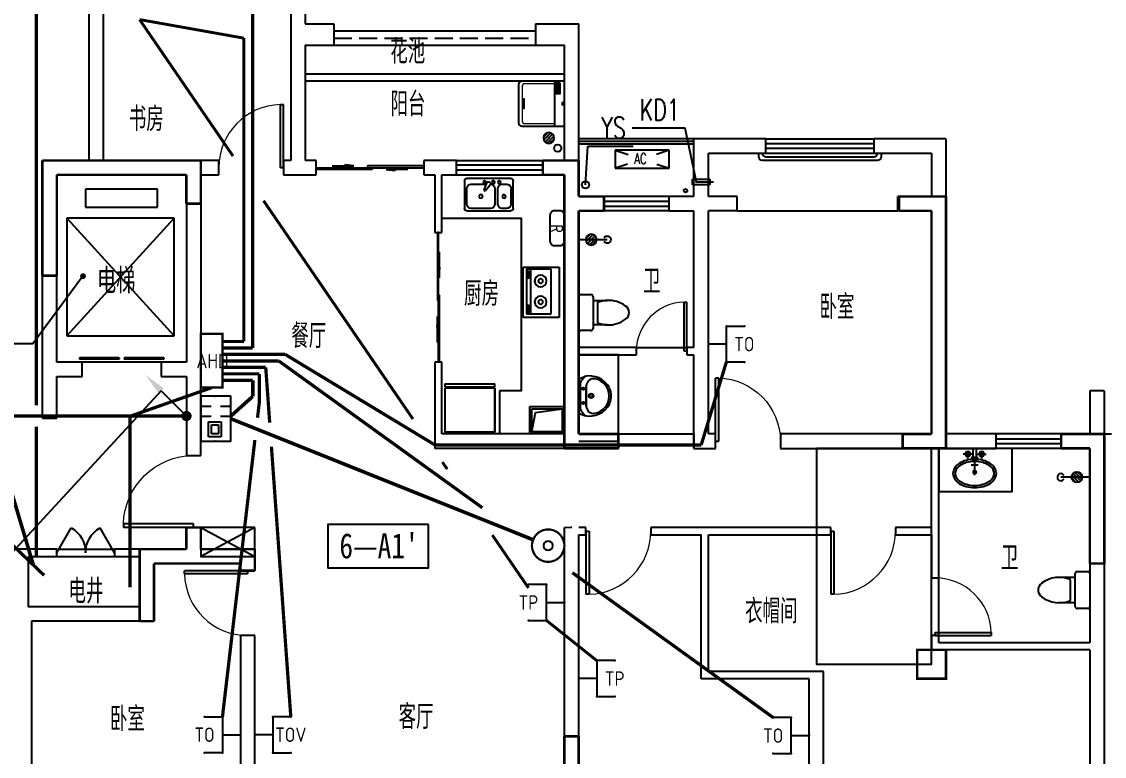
# Model space of a CAD drawing. Extents: x -993182 to -819982, y 169304 to 600104.
# Drawn here: x -880287 to -865248, y 401625 to 411832 of the extents above; entities that cross this region are included whole.
import ezdxf
from ezdxf.enums import TextEntityAlignment as Align

# ---------------------------------------------------------------- set-up
doc = ezdxf.new("R2010")
doc.units = 0
doc.header["$LTSCALE"] = 1000
doc.header["$MEASUREMENT"] = 0
doc.linetypes.add('DASH', pattern=[0.35, 0.25, -0.1])
for name, color, linetype in [('DIM_LEAD', 3, 'Continuous'), ('EQUIP-安防', 3, 'Continuous'), ('EQUIP-通讯', 3, 'Continuous'), ('kan', 146, 'Continuous'), ('KTIAO', 124, 'Continuous'), ('LWIRE', 4, 'Continuous'), ('PUB_TEXT', 7, 'Continuous'), ('STAIR', 2, 'Continuous'), ('TEL_LEAD', 3, 'Continuous'), ('VPIPE-污水', 2, 'Continuous'), ('WALL', 4, 'Continuous'), ('WINDOW', 2, 'Continuous'), ('WIRE-信号', 4, 'TG_S'), ('WIRE-安防', 4, 'Continuous'), ('WIRE-照明', 1, 'Continuous'), ('WIRE-综合布线', 5, 'TG_GCS'), ('WIRE-网络', 6, 'TG_TD'), ('WIRE-通讯', 4, 'TG_TP'), ('冷凝水管', 6, 'Continuous'), ('家具', 187, 'Continuous'), ('文字2', 7, 'Continuous'), ('栏杆', 169, 'Continuous'), ('空调、空调洞', 66, 'Continuous'), ('面层', 215, 'Continuous')]:
    doc.layers.add(name, color=color, linetype=linetype)
doc.layers.add('RENDERING', color=125, linetype='Continuous', lineweight=13)
doc.layers.add('洁、厨具', color=8, linetype='Continuous', lineweight=9)
doc.styles.add('-宋体', font='', dxfattribs={"width": 0.8})
doc.styles.add('_ROMANC', font='romanc__.ttf', dxfattribs={"width": 0.700005})
doc.styles.add('_SIMPLEX', font='SIMPLEX.shx', dxfattribs={"width": 0.75})
doc.styles.add('_TCH_DIM', font='SIMPLEX', dxfattribs={"bigfont": 'GBCBIG'})
doc.styles.add('_TEL_ATTDEF', font='GBENOR', dxfattribs={"width": 0.8, "height": 3, "bigfont": 'GBCBIG'})
doc.styles.add('_TEL_DIM', font='ICED', dxfattribs={"width": 0.8, "height": 3.5, "bigfont": 'BZHZ'})
doc.styles.add('DIM_FONT', font='simplex_.ttf', dxfattribs={"width": 0.7, "bigfont": 'GBCBIG'})
doc.styles.add('hnurban', font='tssdeng.shx', dxfattribs={"width": 0.8, "bigfont": 'tssdchn.shx'})
doc.styles.get("Standard").update_dxf_attribs({"font": 'gbenor.shx', "bigfont": 'gbcbig.shx'})
doc.styles.add('TG_LINETYPE', font='ICED', dxfattribs={"width": 0.8, "height": 2, "bigfont": 'BZHZ'})
doc.styles.get('-宋体').set_extended_font_data('SimSun')
doc.linetypes.add('TG_GCS', pattern='A,1,-0.6,["GCS",TG_LINETYPE,S=0.1,R=0,X=-0.52,Y=-0.1],0', length=1.6)
doc.linetypes.add('TG_S', pattern='A,1,-0.3,["S",TG_LINETYPE,S=0.1,R=0,X=-0.23,Y=-0.1],0', length=1.3)
doc.linetypes.add('TG_TD', pattern='A,1,-0.45,["TD",TG_LINETYPE,S=0.1,R=0,X=-0.38,Y=-0.1],0', length=1.45)
doc.linetypes.add('TG_TD+TV', pattern='A,1,-0.9,["TD+TV",TG_LINETYPE,S=0.1,R=0,X=-0.82,Y=-0.1],0', length=1.9)
doc.linetypes.add('TG_TP', pattern='A,1,-0.45,["TP",TG_LINETYPE,S=0.1,R=0,X=-0.38,Y=-0.1],0', length=1.45)
doc.linetypes.add('TG_WS', pattern='A,1,-0.45,["WS",TG_LINETYPE,S=0.1,R=0,X=-0.38,Y=-0.1],0', length=1.45)

# ---------------------------------------------------------------- blocks, each defined once
blk = doc.blocks.new('ASDGFSDFGGDF')
at = {"layer": '家具'}
for p, q in [((695, -609), (695, 0)), ((695, -609), (695, 0)), ((0, -670), (0, -629)), ((0, -629), (28, -629)), ((0, -670), (695, -670)), ((28, -629), (28, -609)), ((695, -609), (666, -609)), ((666, -609), (666, -629)), ((666, -629), (695, -629)), ((695, -629), (695, -670))]:
    blk.add_line(p, q, dxfattribs=at)
for points in [[(0, -609), (0, 0), (695, 0), (695, -609)], [(666, -609), (28, -609), (28, -629), (666, -629)]]:
    blk.add_lwpolyline(points, close=True, dxfattribs=at)
blk = doc.blocks.new('sdfdsfgf')
at = {"layer": '家具'}
for points in [[(1414289, 21341), (1413809, 21341), (1413809, 20961), (1414289, 20961), (1414289, 21341)], [(1414259, 20991), (1414211, 21259), (1413839, 21311)]]:
    blk.add_lwpolyline(points, dxfattribs=at)
blk.add_lwpolyline([(1414259, 21311), (1413839, 21311), (1413839, 20991), (1414259, 20991)], close=True, dxfattribs=at)
blk = doc.blocks.new('A$C685A49D5')
at = {"layer": '家具'}
for p, q in [((0, 31), (0, 419)), ((31, 450), (644, 450)), ((31, 307), (31, 92)), ((153, 368), (92, 368)), ((215, 92), (215, 307)), ((256, 307), (256, 92)), ((390, 277), (320, 363)), ((340, 402), (325, 393)), ((369, 391), (408, 287)), ((583, 368), (377, 368)), ((644, 92), (644, 307)), ((675, 419), (675, 31)), ((408, 287), (390, 277)), ((644, 0), (31, 0)), ((92, 31), (153, 31)), ((317, 31), (583, 31))]:
    blk.add_line(p, q, dxfattribs=at)
for centre, radius in [((194, 399), 20.5), ((276, 399), 20.5), ((399, 399), 20.5), ((128, 199), 25.6), ((450, 199), 25.6)]:
    blk.add_circle(centre, radius, dxfattribs=at)
for centre, radius, start, end in [((31, 419), 30.7, 90, 180), ((92, 307), 61.4, 90, 180), ((153, 307), 61.4, 0, 90), ((317, 307), 61.4, 90, 180), ((335, 376), 20.5, 120, 219.4623), ((350, 384), 20.5, 20.5377, 120), ((583, 307), 61.4, 0, 90), ((644, 419), 30.7, 0, 90), ((31, 31), 30.7, 180, 270), ((92, 92), 61.4, 180, 270), ((153, 92), 61.4, 270, 0), ((317, 92), 61.4, 180, 270), ((583, 92), 61.4, 270, 0), ((644, 31), 30.7, 270, 0)]:
    blk.add_arc(centre, radius, start, end, dxfattribs=at)
at = {"layer": '家具', "style": 'DIM_FONT', "width": 0.8, "flags": 9}
for tag in ['YSIZE', 'XSIZE']:
    blk.add_attdef(tag, (338, 450), '', height=0.5, rotation=270, dxfattribs=at)
blk = doc.blocks.new('$plan$00001601')
at = {"layer": '家具'}
for p, q in [((-350, 16), (350, 16)), ((-350, -484), (-350, 16)), ((350, 16), (350, -484)), ((-323, -98), (-323, -440)), ((299, -98), (-323, -98)), ((299, -440), (299, -98)), ((-323, -384), (299, -384)), ((-323, -440), (299, -440)), ((-291, -407), (-291, -418)), ((-216, -416), (-280, -416)), ((-280, -416), (-280, -433)), ((-280, -433), (-216, -433)), ((-216, -433), (-216, -416)), ((-199, -408), (-199, -418)), ((182, -407), (182, -418)), ((193, -416), (193, -433)), ((257, -416), (193, -416)), ((193, -433), (257, -433)), ((257, -433), (257, -416)), ((274, -408), (274, -418)), ((350, -484), (-350, -484))]:
    blk.add_line(p, q, dxfattribs=at)
for points in [[(-199, -408, 0.259034), (-201, -404, 0.076276), (-213, -399, 0.036515), (-226, -397, 0.026615), (-245, -396, 0.026615), (-264, -397, 0.036515), (-277, -399, 0.076276), (-289, -404, 0.259034), (-291, -408, 0.078462), (-291, -409, 0.056762)], [(-199, -418, 0.259034), (-201, -415, 0.076276), (-213, -410, 0.036515), (-226, -407, 0.026615), (-245, -406, 0.026615), (-264, -407, 0.036515), (-277, -410, 0.076276), (-289, -415, 0.259034), (-291, -418, 0.259034), (-289, -422, 0.056762), (-280, -426, 0.036515)], [(-216, -427, 0.008736), (-213, -427, 0.076276), (-201, -422, 0.259034), (-199, -418, 0.259034)], [(274, -408, 0.259034), (272, -404, 0.076276), (260, -399, 0.036515), (247, -397, 0.026615), (228, -396, 0.026615), (209, -397, 0.036515), (196, -399, 0.076276), (184, -404, 0.259034), (182, -408, 0.078462), (182, -409, 0.056762)], [(274, -418, 0.259034), (272, -415, 0.076276), (260, -410, 0.036515), (247, -407, 0.026615), (228, -406, 0.026615), (209, -407, 0.036515), (196, -410, 0.076276), (184, -415, 0.259034), (182, -418, 0.259034), (184, -422, 0.056762), (193, -426, 0.036515)], [(257, -427, 0.008736), (260, -427, 0.076276), (272, -422, 0.259034), (274, -418, 0.259034)]]:
    blk.add_lwpolyline(points, format="xyb", dxfattribs=at)
for centre, radius, start, end in [((-158, -243), 82.5, 0.964, 0), ((-158, -243), 31.6, 0.6532, 0), ((134, -243), 82.5, 180, 179.036), ((134, -243), 31.6, 180, 179.3468)]:
    blk.add_arc(centre, radius, start, end, dxfattribs=at)
blk = doc.blocks.new('A$C3451006C')
blk.add_lwpolyline([(-50, 330), (-50, -30, 0.414214), (10, -90), (90, -90, 0.414214), (150, -30), (150, 330, 0.414214), (90, 390), (10, 390, 0.414214)], format="xyb", close=True)
at = {"style": '_SIMPLEX', "width": 0.8}
blk.add_text('R', height=150, rotation=270, dxfattribs=at).set_placement((-32, 144), align=Align.CENTER)
blk = doc.blocks.new('$plan$00001623')
at = {"layer": '家具', "linetype": 'Continuous'}
blk.add_line((-341, -145), (342, -145), dxfattribs=at)
at = {"layer": '家具'}
blk.add_lwpolyline([(295, -706), (-295, -706, -0.414214), (-345, -656), (-345, 0), (345, 0), (345, -656, -0.414214)], format="xyb", close=True, dxfattribs=at)
at = {"layer": '家具', "lineweight": 13}
blk.add_lwpolyline([(307, -145), (307, -611, -0.414214), (267, -651), (-267, -651, -0.414214), (-307, -611), (-307, -145)], format="xyb", dxfattribs=at)
at = {"layer": '家具'}
for points in [[(323, -72), (152, -72), (152, -120), (323, -120)], [(163, -86), (177, -86), (177, -99), (163, -99)], [(189, -86), (202, -86), (202, -99), (189, -99)], [(213, -86), (227, -86), (227, -99), (213, -99)], [(239, -86), (253, -86), (253, -99), (239, -99)], [(281, -110), (309, -110), (309, -80), (281, -80)]]:
    blk.add_lwpolyline(points, close=True, dxfattribs=at)
blk.add_lwpolyline([(-71, -651), (-71, -623), (0, -623), (71, -623), (71, -651)], dxfattribs=at)
blk.add_circle((0, -25), 16, dxfattribs=at)
blk = doc.blocks.new('90304092557924')
at = {"layer": 'KTIAO'}
for p, q in [((-375, 125), (-198, 66)), ((-375, 125), (-375, -125)), ((375, 125), (-375, 125)), ((375, 125), (198, 66)), ((375, -125), (375, 125)), ((-203, -68), (-375, -125)), ((-375, -125), (375, -125)), ((200, -67), (375, -125))]:
    blk.add_line(p, q, dxfattribs=at)
at = {"layer": 'KTIAO', "style": '_ROMANC', "width": 0.7}
blk.add_text('AC', height=148.6, dxfattribs=at).set_placement((-113, -66))
at = {"layer": 'KTIAO', "style": 'DIM_FONT', "oblique": 0, "width": 0.6, "flags": 9}
for tag in ['XSIZE', 'YSIZE']:
    blk.add_attdef(tag, (-375, -125), '', height=0.5, dxfattribs=at)
blk = doc.blocks.new('M_E6')
for p, q in [((-240, 0), (-270, -79)), ((240, 0), (-240, 0)), ((-237, 0), (239, 0)), ((240, 0), (270, -79)), ((-213, -36), (-271, -91)), ((-179, -23), (181, -23)), ((141, -105), (-141, -105)), ((-141, -105), (141, -105)), ((217, -37), (274, -95))]:
    blk.add_line(p, q)
for centre, radius in [((-99, -65), 16.3), ((2, -172), 31.6), ((2, -172), 23), ((101, -65), 16.3)]:
    blk.add_circle(centre, radius)
for centre, radius, start, end in [((28, -152), 307, 166.1751, 244.7296), ((-141, -205), 100, 90, 190.5602), ((-179, -73), 50, 90, 133.181), ((-28, -152), 307, 297.0639, 13.8249), ((141, -205), 100, 349.4398, 90), ((181, -73), 50, 44.5607, 90), ((0, -179), 243, 190.5602, 349.4398), ((0, -201), 250, 245.8071, 296.4628), ((28, -152), 307, 266.589, 266.5936)]:
    blk.add_arc(centre, radius, start, end)
at = {"width": 0.8, "flags": 9}
for tag in ['XSIZE', 'YSIZE']:
    blk.add_attdef(tag, (0, 0), '', height=0.5, dxfattribs=at)
blk = doc.blocks.new('1')
for p, q in [((-550, -239), (-550, 201)), ((-520, 231), (-380, 231)), ((-350, 201), (-350, 151)), ((-350, 151), (-350, -189)), ((-350, 151), (-154, 151)), ((-289, 121), (-289, -159)), ((-380, -269), (-520, -269)), ((-154, -189), (-350, -189)), ((-350, -189), (-350, -239))]:
    blk.add_line(p, q)
for centre, radius, start, end in [((-520, 201), 30, 90, 180), ((-380, 201), 30, 360, 90), ((-137, -247), 398, 92.544, 112.5495), ((-137, -247), 398, 53.3619, 92.544), ((40, -19), 110, 303.4509, 56.5491), ((-137, 208), 398, 267.456, 306.6381), ((-520, -239), 30, 180, 270), ((-380, -239), 30, 270, 360), ((-137, 208), 398, 247.4505, 267.456)]:
    blk.add_arc(centre, radius, start, end)
blk = doc.blocks.new('A$C6A1B0631')
at = {"layer": '家具'}
for p, q in [((0, 527), (0, 667)), ((30, 697), (470, 697)), ((500, 667), (500, 527)), ((470, 497), (30, 497)), ((80, 497), (80, 267)), ((420, 497), (420, 267)), ((390, 437), (110, 437))]:
    blk.add_line(p, q, dxfattribs=at)
for centre, radius, start, end in [((30, 667), 30, 90, 180), ((470, 667), 30, 0, 90), ((30, 527), 30, 180, 270), ((470, 527), 30, 270, 0), ((477, 284), 398, 157.4505, 216.6381), ((23, 284), 398, 323.3619, 22.5495), ((250, 108), 110, 213.4509, 326.5491)]:
    blk.add_arc(centre, radius, start, end, dxfattribs=at)
blk = doc.blocks.new('4')
at = {"layer": '家具'}
for p, q in [((2941864, -560013), (2941757, -560013)), ((2941801, -560087), (2941801, -559951)), ((2941897, -560087), (2941723, -560087)), ((2941897, -560136), (2941723, -560136)), ((2941801, -560136), (2941801, -560272)), ((2942094, -560111), (2941837, -560111)), ((2941851, -560063), (2941851, -560160)), ((2941851, -560087), (2941851, -560136)), ((2941897, -560087), (2941897, -560136)), ((2941951, -560063), (2941951, -560160)), ((2941864, -560210), (2941757, -560210))]:
    blk.add_line(p, q, dxfattribs=at)
for points in [[(2941874, -560110, -0.066088), (2941890, -559990, -0.078703), (2941932, -559897, -0.107168), (2942000, -559829, -0.142355), (2942071, -559809, -0.142355), (2942141, -559829, -0.107168), (2942209, -559897, -0.078703), (2942251, -559990, -0.066088), (2942267, -560110, -0.066088), (2942251, -560230, -0.078703), (2942209, -560323, -0.107168), (2942141, -560390, -0.142355), (2942071, -560411, -0.142355), (2942000, -560390, -0.107168), (2941932, -560323, -0.078703), (2941890, -560230, -0.066088)], [(2941904, -560110, -0.066088), (2941919, -559997, -0.078703), (2941957, -559913, -0.107168), (2942016, -559854, -0.142355), (2942071, -559839, -0.142355), (2942125, -559854, -0.107168), (2942184, -559913, -0.078703), (2942222, -559997, -0.066088), (2942237, -560110, -0.066088), (2942222, -560222, -0.078703), (2942184, -560306, -0.107168), (2942125, -560365, -0.142355), (2942071, -560381, -0.142355), (2942016, -560365, -0.107168), (2941957, -560306, -0.078703), (2941919, -560222, -0.066088)]]:
    blk.add_lwpolyline(points, format="xyb", close=True, dxfattribs=at)
for centre, radius in [((2941801, -560014), 34.1), ((2941801, -560014), 24.4), ((2941801, -560208), 34.1), ((2941801, -560208), 24.4), ((2942051, -560111), 24.4)]:
    blk.add_circle(centre, radius, dxfattribs=at)
blk = doc.blocks.new('$lvtry$00000168')
at = {"color": 0}
blk.add_line((0, 0), (0, -395), dxfattribs=at)
blk.add_arc((0, -395), 50, 121.0332, 58.9668, dxfattribs=at)
for p in [(0, 0), (0, -223)]:
    blk.add_point(p, dxfattribs=at)
blk = doc.blocks.new('$lvtry$00000171')
for p, q in [((-74, 11), (-11, 74)), ((-70, -27), (27, 70)), ((-53, -53), (53, 53)), ((-27, -70), (70, 27)), ((11, -74), (74, -11))]:
    blk.add_line(p, q)
blk.add_circle((0, 0), 75)
blk.add_point((0, 0))
blk = doc.blocks.new('A$C6BE329BC')
at = {"layer": '家具', "rotation": 180}
blk.add_blockref('$lvtry$00000171', (75, 271), dxfattribs=at)
at = {"layer": '家具'}
blk.add_blockref('$lvtry$00000168', (75, 445), dxfattribs=at)
blk = doc.blocks.new('q1')
at = {"color": 3, "const_width": 35}
for points in [[(-507643, -324018), (-505443, -324018)], [(-507643, -325618), (-507643, -324018)], [(-505443, -324618), (-505443, -324018)], [(-500693, -324018), (-500193, -324018)], [(-500693, -324218), (-500693, -324018)], [(-500193, -324518), (-500193, -324018)], [(-507443, -324218), (-505643, -324218)], [(-507443, -325618), (-507443, -324218)], [(-505643, -324618), (-505643, -324218)], [(-500693, -324218), (-500393, -324218)], [(-500393, -324718), (-500393, -324218)], [(-500193, -324518), (-499843, -324518)], [(-499843, -324518), (-499843, -324718)], [(-495743, -324518), (-495093, -324518)], [(-495743, -324718), (-495743, -324518)], [(-495093, -328018), (-495093, -324518)], [(-505443, -324618), (-505643, -324618)], [(-500393, -328018), (-500393, -324718)], [(-500193, -327818), (-500193, -324718)], [(-500193, -324718), (-499843, -324718)], [(-495743, -324718), (-495293, -324718)], [(-495293, -327818), (-495293, -324718)], [(-507443, -325618), (-507643, -325618)], [(-500193, -327818), (-499643, -327818)], [(-499643, -327818), (-499643, -328018)], [(-495693, -327818), (-495293, -327818)], [(-495693, -328018), (-495693, -327818)], [(-493493, -327818), (-492893, -327818)], [(-493493, -328018), (-493493, -327818)], [(-492893, -329618), (-492893, -327818)], [(-500393, -328018), (-499643, -328018)], [(-495693, -328018), (-495093, -328018)], [(-493493, -328018), (-493093, -328018)], [(-493093, -329618), (-493093, -328018)], [(-505643, -329418), (-505643, -329118)], [(-505643, -329118), (-505443, -329118)], [(-505443, -329418), (-505443, -329118)], [(-506293, -329418), (-505643, -329418)], [(-506293, -330418), (-506293, -329418)], [(-505443, -329418), (-504693, -329418)], [(-504693, -329718), (-504693, -329418)], [(-506093, -329618), (-505443, -329618)], [(-506093, -330418), (-506093, -329618)], [(-505443, -329618), (-504893, -329618)], [(-504893, -329718), (-504893, -329618)], [(-492893, -329618), (-493093, -329618)], [(-504693, -329718), (-504893, -329718)], [(-506093, -330418), (-506293, -330418)], [(-500393, -334318), (-500393, -332018)], [(-500393, -332018), (-500193, -332018)], [(-500193, -334518), (-500193, -332018)]]:
    blk.add_lwpolyline(points, dxfattribs=at)
blk.add_lwpolyline([(-495093, -331218), (-495093, -330818), (-495493, -330818), (-495493, -331218)], close=True, dxfattribs=at)
blk = doc.blocks.new('A$C06D6341B')
at = {"layer": '空调、空调洞', "linetype": 'DASH'}
for p, q in [((40, 0), (40, 340)), ((80, 290), (0, 290)), ((0, 290), (0, 50)), ((80, 50), (80, 290)), ((0, 50), (80, 50))]:
    blk.add_line(p, q, dxfattribs=at)
blk = doc.blocks.new('$DorLib2D$00000231')
at = {"color": 0}
for p, q in [((-0.5, 0), (-0.25, 0.433)), ((0.5, 0), (0.25, 0.433))]:
    blk.add_line(p, q, dxfattribs=at)
for centre, start, end in [((-0.5, 0), 0, 60), ((0.5, 0), 120, 180)]:
    blk.add_arc(centre, 0.5, start, end, dxfattribs=at)
blk = doc.blocks.new('$DorLib2D$00000001')
for p, q in [((0.45, 0.975), (0.5, 0.975)), ((0.45, 0), (0.45, 0.975)), ((0.5, 0), (0.5, 0.975)), ((0.5, 0), (0.45, 0))]:
    blk.add_line(p, q)
at = {"lineweight": 13}
blk.add_arc((0.475, 0), 0.975, 91.4693, 180, dxfattribs=at)
blk = doc.blocks.new('$DorLib2D$00000131')
at = {"color": 0, "linetype": 'Continuous'}
for p, q in [((0.15, 0.125), (0.2319, 0.1973)), ((0.2319, 0.1973), (0.2319, 0.125)), ((-0.5, 0.125), (-0.5, 0)), ((0.0192, 0.125), (-0.5, 0.125)), ((0.0192, 0), (0.0192, 0.125)), ((0.35, 0.125), (0.15, 0.125)), ((-0.5, 0), (0.0192, 0)), ((-0.024, 0), (0.5, 0)), ((-0.024, -0.125), (-0.024, 0)), ((0.5, 0), (0.5, -0.125)), ((-0.35, -0.125), (-0.15, -0.125)), ((-0.2319, -0.1973), (-0.2319, -0.125)), ((-0.15, -0.125), (-0.2319, -0.1973)), ((0.5, -0.125), (-0.024, -0.125))]:
    blk.add_line(p, q, dxfattribs=at)
blk = doc.blocks.new('$WINLIB2D$00000001')
at = {"color": 0}
for points in [[(-0.5, 0.5), (-0.5, -0.5)], [(-0.5, 0.5), (0.5, 0.5)], [(0.5, -0.5), (0.5, 0.5)], [(0.5, 0.167), (-0.5, 0.167)], [(0.5, -0.167), (-0.5, -0.167)], [(-0.5, -0.5), (0.5, -0.5)]]:
    blk.add_lwpolyline(points, dxfattribs=at)
blk = doc.blocks.new('$DorLib2D$00000127')
at = {"color": 0, "linetype": 'Continuous'}
for p, q in [((-0.033, 0.795), (-0.533, 0.795)), ((-0.533, 0.795), (-0.533, 0.69)), ((-0.033, 0.69), (-0.533, 0.69)), ((-0.033, 0.795), (-0.033, 0.69)), ((0.033, 0.795), (0.033, 0.69)), ((0.533, 0.795), (0.033, 0.795)), ((0.533, 0.69), (0.033, 0.69)), ((0.533, 0.795), (0.533, 0.69)), ((0.5, 0.5), (-0.5, 0.5))]:
    blk.add_line(p, q, dxfattribs=at)
blk = doc.blocks.new('5#、7#楼参照')
blk.add_lwpolyline([(-226408.8, -338215.6), (-226308.8, -338215.6)])
at = {"color": 6}
blk.add_lwpolyline([(-228808.8, -338415.6), (-230408.8, -338415.6), (-230408.8, -341415.6), (-228808.8, -341415.6)], close=True, dxfattribs=at)
blk.add_circle((-233615.6, -334754.6), 50, dxfattribs=at)
at = {"layer": 'DIM_LEAD'}
for p, q in [((-232231.7, -333966.8), (-232969.2, -333966.8)), ((-232072.5, -334715.6), (-232231.7, -333966.8)), ((-232072.5, -334715.6), (-232231.7, -333966.8)), ((-232072.5, -334715.6), (-232231.7, -333966.8)), ((-232072.5, -334715.6), (-232231.7, -333966.8)), ((-232072.5, -334715.6), (-232231.7, -333966.8)), ((-233615.6, -334754.6), (-233585, -334215.6)), ((-233585, -334215.6), (-232953, -334215.6)), ((-240595.5, -336023), (-241291.8, -336960.9)), ((-241291.8, -336960.9), (-243388, -336960.9))]:
    blk.add_line(p, q, dxfattribs=at)
at = {"layer": 'DIM_LEAD', "const_width": 40}
blk.add_lwpolyline([(-240583.6, -336006.9, 1), (-240607.4, -336039.1, 1)], format="xyb", close=True, dxfattribs=at)
at = {"layer": 'kan'}
for p, q in [((-237108.8, -332615.6), (-234308.8, -332615.6)), ((-237108.8, -332815.6), (-234308.8, -332815.6))]:
    blk.add_line(p, q, dxfattribs=at)
at = {"layer": 'kan', "linetype": 'DASH'}
blk.add_line((-237108.8, -332715.6), (-234308.8, -332715.6), dxfattribs=at)
at = {"layer": 'kan', "color": 124}
for p, q in [((-233908.8, -333215.6), (-237508.8, -333215.6)), ((-233908.8, -333315.6), (-237508.8, -333315.6))]:
    blk.add_line(p, q, dxfattribs=at)
at = {"layer": 'kan'}
blk.add_lwpolyline([(-232108.8, -334115.6), (-233708.8, -334115.6)], dxfattribs=at)
at = {"layer": 'STAIR', "color": 197}
for p, q in [((-240558.8, -334815.6, 76423.5), (-240558.8, -335065.6, 76423.5)), ((-239558.8, -334815.6, 76423.5), (-240558.8, -334815.6, 76423.5)), ((-239558.8, -335065.6, 76423.5), (-239558.8, -334815.6, 76423.5)), ((-240558.8, -335065.6, 76423.5), (-239558.8, -335065.6, 76423.5)), ((-240817.7, -335215.6, 76423.5), (-240817.7, -336853.2, 76423.5)), ((-239329.2, -335215.6, 76423.5), (-240817.7, -335215.6, 76423.5)), ((-240817.7, -335215.6, 76423.5), (-239329.2, -336853.2, 76423.5)), ((-240817.7, -336853.2, 76423.5), (-239329.2, -335215.6, 76423.5)), ((-239329.2, -336853.2, 76423.5), (-239329.2, -335215.6, 76423.5)), ((-240817.7, -336853.2, 76423.5), (-239329.2, -336853.2, 76423.5))]:
    blk.add_line(p, q, dxfattribs=at)
at = {"layer": 'VPIPE-污水'}
blk.add_circle((-234001.6, -334244.1, -76423.5), 50, dxfattribs=at)
at = {"layer": 'WALL'}
for p, q in [((-237508.8, -330815.6), (-237508.8, -332515.6)), ((-240508.8, -334415.6), (-240508.8, -331015.6)), ((-240308.8, -334415.6), (-240308.8, -331015.6)), ((-237708.8, -331015.6), (-237708.8, -332815.6)), ((-237508.8, -332515.6), (-237108.8, -332515.6)), ((-237108.8, -332515.6), (-237108.8, -332815.6)), ((-234308.8, -332515.6), (-233708.8, -332515.6)), ((-234308.8, -332515.6), (-234308.8, -332815.6)), ((-233708.8, -334515.6), (-233708.8, -332515.6)), ((-237708.8, -332815.6), (-237708.8, -334415.6)), ((-237508.8, -332815.6), (-237108.8, -332815.6)), ((-237508.8, -332815.6), (-237508.8, -334415.6)), ((-234308.8, -332815.6), (-233908.8, -332815.6)), ((-233908.8, -334415.6), (-233908.8, -332815.6)), ((-231108.8, -334115.6), (-232108.8, -334115.6)), ((-232108.8, -334915.6), (-232108.8, -334115.6)), ((-231108.8, -334315.6), (-231108.8, -334115.6)), ((-228608.8, -334115.6), (-229608.8, -334115.6)), ((-229608.8, -334115.6), (-229608.8, -334315.6)), ((-228608.8, -334115.6), (-228608.8, -335015.6)), ((-231908.8, -334315.6), (-231108.8, -334315.6)), ((-231908.8, -334915.6), (-231908.8, -334315.6)), ((-229608.8, -334315.6), (-228808.8, -334315.6)), ((-228808.8, -334315.6), (-228808.8, -334915.6)), ((-241158.8, -337315.6), (-241158.8, -334415.6)), ((-241158.8, -334415.6), (-240508.8, -334415.6)), ((-240308.8, -334415.6), (-239058.8, -334415.6)), ((-238708.8, -334415.6), (-239058.8, -334415.6)), ((-238708.8, -334615.6), (-238708.8, -334415.6)), ((-237708.8, -334415.6), (-237808.8, -334415.6)), ((-237808.8, -334415.6), (-237808.8, -334615.6)), ((-237358.8, -334415.6), (-237508.8, -334415.6)), ((-237358.8, -334615.6), (-237358.8, -334415.6)), ((-235608.8, -334415.6), (-235858.8, -334415.6)), ((-235858.8, -334415.6), (-235858.8, -334615.6)), ((-235408.8, -334415.6), (-235608.8, -334415.6)), ((-235408.8, -334615.6), (-235408.8, -334415.6)), ((-233908.8, -334415.6), (-234208.8, -334415.6)), ((-234208.8, -334415.6), (-234208.8, -334615.6)), ((-240958.8, -337215.6), (-240958.8, -334615.6)), ((-240958.8, -334615.6), (-240408.8, -334615.6)), ((-240408.8, -334615.6), (-239158.8, -334615.6)), ((-239158.8, -334615.6), (-239158.8, -337215.6)), ((-238958.8, -334615.6), (-238708.8, -334615.6)), ((-238958.8, -334615.6), (-238958.8, -337315.6)), ((-237808.8, -334615.6), (-237608.8, -334615.6)), ((-237608.8, -334615.6), (-237358.8, -334615.6)), ((-235858.8, -334615.6), (-235708.8, -334615.6)), ((-235708.8, -334615.6), (-235708.8, -335415.6)), ((-235608.8, -335415.6), (-235608.8, -334615.6)), ((-235608.8, -334615.6), (-235408.8, -334615.6)), ((-234208.8, -334615.6), (-233908.8, -334615.6)), ((-233908.8, -334615.6), (-233908.8, -335015.6)), ((-233708.8, -334515.6), (-233708.8, -334915.6)), ((-233358.8, -334915.6), (-233708.8, -334915.6)), ((-233358.8, -335115.6), (-233358.8, -334915.6)), ((-232108.8, -334915.6), (-232458.8, -334915.6)), ((-232458.8, -334915.6), (-232458.8, -335115.6)), ((-231507.8, -334915.6), (-231908.8, -334915.6)), ((-231507.8, -335115.6), (-231507.8, -334915.6)), ((-228808.8, -334915.6), (-229277.8, -334915.6)), ((-229277.8, -335115.6), (-229277.8, -334915.6)), ((-233908.8, -335015.6), (-233908.8, -337015.6)), ((-228608.8, -335015.6), (-228608.8, -338215.6)), ((-233708.8, -335115.6), (-233358.8, -335115.6)), ((-233708.8, -335115.6), (-233708.8, -337015.6)), ((-232458.8, -335115.6), (-232108.8, -335115.6)), ((-232108.8, -337015.6), (-232108.8, -335115.6)), ((-231507.8, -335115.6), (-231908.8, -335115.6)), ((-231908.8, -337015.6), (-231908.8, -335115.6)), ((-228808.8, -335115.6), (-229277.8, -335115.6)), ((-228808.8, -335115.6), (-228808.8, -338215.6)), ((-235708.8, -335415.6), (-235608.8, -335415.6)), ((-233908.8, -337015.6), (-233908.8, -338215.6)), ((-232908.8, -337015.6), (-233708.8, -337015.6)), ((-232908.8, -337115.6), (-232908.8, -337015.6)), ((-232108.8, -337015.6), (-232208.8, -337015.6)), ((-232208.8, -337015.6), (-232208.8, -337115.6)), ((-231908.8, -338215.6), (-231908.8, -337015.6)), ((-233708.8, -337115.6), (-232908.8, -337115.6)), ((-233708.8, -337115.6), (-233708.8, -338215.6)), ((-232208.8, -337115.6), (-232108.8, -337115.6)), ((-232108.8, -338215.6), (-232108.8, -337115.6)), ((-241158.8, -337995.6), (-241158.8, -337315.6)), ((-240608.8, -337215.6), (-240958.8, -337215.6)), ((-240608.8, -337415.6), (-240608.8, -337215.6)), ((-239158.8, -337215.6), (-239508.8, -337215.6)), ((-239508.8, -337215.6), (-239508.8, -337415.6)), ((-238958.8, -338515.6), (-238958.8, -337315.6)), ((-235608.8, -337215.6), (-235708.8, -337215.6)), ((-235708.8, -337215.6), (-235708.8, -338415.6)), ((-235608.8, -338215.6), (-235608.8, -337215.6)), ((-240958.8, -337995.6), (-240958.8, -337415.6)), ((-240958.8, -337415.6), (-240608.8, -337415.6)), ((-239508.8, -337415.6), (-239158.8, -337415.6)), ((-239158.8, -337415.6), (-239158.8, -338515.6)), ((-226608.8, -337615.6), (-226608.8, -338215.6)), ((-226408.8, -337615.6), (-226608.8, -337615.6)), ((-226408.8, -337615.6), (-226408.8, -338315.6)), ((-241158.8, -337995.6), (-240958.8, -337995.6)), ((-233908.8, -338215.6), (-235608.8, -338215.6)), ((-233158.8, -338215.6), (-233708.8, -338215.6)), ((-233158.8, -338415.6), (-233158.8, -338215.6)), ((-232108.8, -338215.6), (-232108.8, -338415.6)), ((-231808.8, -338215.6), (-231908.8, -338215.6)), ((-231808.8, -338415.6), (-231808.8, -338215.6)), ((-228808.8, -338215.6), (-230908.8, -338215.6)), ((-230908.8, -338215.6), (-230908.8, -338415.6)), ((-227908.8, -338215.6), (-228608.8, -338215.6)), ((-227908.8, -338415.6), (-227908.8, -338215.6)), ((-226608.8, -338215.6), (-227008.8, -338215.6)), ((-227008.8, -338215.6), (-227008.8, -338415.6)), ((-226408.8, -338315.6), (-226408.8, -341115.6)), ((-239158.8, -338515.6), (-238958.8, -338515.6)), ((-233808.8, -338415.6), (-235708.8, -338415.6)), ((-233808.8, -338415.6), (-233158.8, -338415.6)), ((-232108.8, -338415.6), (-232008.8, -338415.6)), ((-232008.8, -338415.6), (-231808.8, -338415.6)), ((-230908.8, -338415.6), (-228808.8, -338415.6)), ((-228808.8, -339515.6), (-228808.8, -338415.6)), ((-228708.8, -338415.6), (-227908.8, -338415.6)), ((-228708.8, -339615.6), (-228708.8, -338415.6)), ((-227008.8, -338415.6), (-226608.8, -338415.6)), ((-226608.8, -338415.6), (-226608.8, -341115.6)), ((-238958.8, -339515.6), (-239158.8, -339515.6)), ((-239158.8, -339515.6), (-239158.8, -339815.6)), ((-238958.8, -339815.6), (-238958.8, -339515.6)), ((-233908.8, -339515.6), (-233808.5, -339510.3)), ((-233908.8, -339615.6), (-233908.8, -339515.6)), ((-233803.2, -339510.6), (-233808.5, -339510.3)), ((-233608.8, -339515.6), (-233708.8, -339515.6)), ((-233608.8, -339615.6), (-233608.8, -339515.6)), ((-232008.8, -339515.6), (-232708.8, -339515.6)), ((-232708.8, -339515.6), (-232708.8, -339615.6)), ((-230208.8, -339515.6), (-232008.8, -339515.6)), ((-230208.8, -339615.6), (-230208.8, -339515.6)), ((-228808.8, -339515.6), (-229308.8, -339515.6)), ((-229308.8, -339515.6), (-229308.8, -339615.6)), ((-233908.8, -344715.6), (-233908.8, -339615.6)), ((-233708.8, -344715.6), (-233708.8, -339615.6)), ((-233708.8, -339615.6), (-233608.8, -339615.6)), ((-232708.8, -339615.6), (-232008.8, -339615.6)), ((-232008.8, -341615.6), (-232008.8, -339615.6)), ((-231908.8, -339615.6), (-230208.8, -339615.6)), ((-231908.8, -341515.6), (-231908.8, -339615.6)), ((-229308.8, -339615.6), (-228808.8, -339615.6)), ((-228808.8, -339615.6), (-228808.8, -340215.6)), ((-228708.8, -340215.6), (-228708.8, -339615.6)), ((-241408.8, -339815.6), (-241858.8, -339815.6)), ((-240958.8, -339815.6), (-241408.8, -339815.6)), ((-240958.8, -339915.6), (-240958.8, -339815.6)), ((-239708.8, -339815.6), (-240158.8, -339815.6)), ((-240158.8, -339815.6), (-240158.8, -339915.6)), ((-239158.8, -339815.6), (-239708.8, -339815.6)), ((-238208.8, -339815.6), (-238958.8, -339815.6)), ((-238208.8, -340115.6), (-238208.8, -339815.6)), ((-241358.8, -339915.6), (-241358.8, -340615.6)), ((-241358.8, -339915.6), (-240958.8, -339915.6)), ((-240158.8, -339915.6), (-239808.8, -339915.6)), ((-239808.8, -339915.6), (-239808.8, -340615.6)), ((-239608.8, -340015.6), (-239608.8, -340815.6)), ((-239058.8, -340015.6), (-239608.8, -340015.6)), ((-238408.8, -340015.6), (-239058.8, -340015.6)), ((-238408.8, -340015.6), (-238408.8, -340115.6)), ((-238408.8, -340115.6), (-238208.8, -340115.6)), ((-228808.8, -340215.6), (-228708.8, -340215.6)), ((-239808.8, -340615.6), (-241358.8, -340615.6)), ((-239608.8, -340815.6), (-241308.8, -340815.6)), ((-241308.8, -340815.6), (-241308.8, -343915.6)), ((-238208.8, -341015.6), (-238408.8, -341015.6)), ((-238408.8, -341015.6), (-238408.8, -343915.6)), ((-238208.8, -344015.6), (-238208.8, -341015.6)), ((-228708.8, -341015.6), (-228808.8, -341015.6)), ((-228808.8, -341015.6), (-228808.8, -341215.6)), ((-228708.8, -341115.6), (-228708.8, -341015.6)), ((-226608.8, -341215.6), (-228808.8, -341215.6)), ((-226608.8, -341115.6), (-228708.8, -341115.6)), ((-226608.8, -341215.6), (-226608.8, -344715.6)), ((-226408.8, -341115.6), (-226408.8, -344815.6)), ((-230308.8, -341515.6), (-231908.8, -341515.6)), ((-230308.8, -344715.6), (-230308.8, -341515.6)), ((-230508.8, -341615.6), (-232008.8, -341615.6)), ((-230508.8, -344715.6), (-230508.8, -341615.6))]:
    blk.add_line(p, q, dxfattribs=at)
at = {"layer": 'WINDOW'}
for p, q in [((-231507.8, -335115.6), (-229277.8, -335115.6)), ((-232908.8, -337015.6), (-232208.8, -337015.6)), ((-233158.8, -338215.6), (-232108.8, -338215.6)), ((-240958.8, -339815.6, 0), (-240158.8, -339815.6, 0)), ((-240958.8, -339915.6, 0), (-240158.8, -339915.6, 0)), ((-228708.8, -341015.6, 0), (-228708.8, -340215.6, 0))]:
    blk.add_line(p, q, dxfattribs=at)
at = {"layer": 'WINDOW', "linetype": 'DASH'}
for p, q in [((-233158.8, -338215.6), (-233158.8, -338415.6)), ((-232108.8, -338415.6), (-232108.8, -338215.6))]:
    blk.add_line(p, q, dxfattribs=at)
at = {"layer": '冷凝水管'}
blk.add_circle((-232225.3, -334834.9, -76423.5), 25, dxfattribs=at)
at = {"layer": '家具'}
blk.add_line((-234808.8, -337615.6, 0), (-234808.8, -338215.6, 0), dxfattribs=at)
at = {"layer": '家具', "elevation": 0}
for points in [[(-235608.8, -335215.6), (-235608.8, -335215.6), (-234508.8, -335215.6), (-234508.8, -335215.6), (-234508.8, -337615.6), (-234508.8, -337615.6), (-234508.8, -337615.6), (-234808.8, -337615.6)], [(-233708.8, -338315.6), (-233158.8, -338315.6), (-233158.8, -337415.6), (-233158.8, -337115.6), (-233708.8, -337115.6)]]:
    blk.add_lwpolyline(points, dxfattribs=at)
at = {"layer": '家具'}
for points in [[(-227687.3, -338415.6), (-228708.8, -338415.6), (-228708.8, -339015.6), (-227687.3, -339015.6)], [(-238208.8, -339515.6), (-238958.8, -339515.6), (-238958.8, -339915.6), (-238208.8, -339915.6)]]:
    blk.add_lwpolyline(points, close=True, dxfattribs=at)
for points in [[(-238958.8, -339515.6), (-238208.8, -339915.6)], [(-238208.8, -339515.6), (-238958.8, -339915.6)]]:
    blk.add_lwpolyline(points, dxfattribs=at)
at = {"layer": '栏杆'}
for points in [[(-233708.8, -334145.6), (-232108.8, -334145.6)], [(-233708.8, -334185.6), (-232108.8, -334185.6)]]:
    blk.add_lwpolyline(points, dxfattribs=at)
for points in [[(-229508.8, -334315.6), (-229508.8, -334365.6, -0.4142136), (-229558.8, -334415.6), (-231158.8, -334415.6, -0.4142136), (-231208.8, -334365.6), (-231208.8, -334315.6)], [(-231158.8, -334315.6), (-231158.8, -334315.6, 0.4142136), (-231108.8, -334365.6), (-229608.8, -334365.6, 0.4142136), (-229558.8, -334315.6), (-229558.8, -334315.6)]]:
    blk.add_lwpolyline(points, format="xyb", dxfattribs=at)
at = {"xscale": -1, "rotation": 90.00000000002176}
blk.add_blockref('A$C6BE329BC', (-233263.8, -335440.6), dxfattribs=at)
at = {"rotation": 270.0000000000217}
blk.add_blockref('A$C6BE329BC', (-227061.1, -338740.6), dxfattribs=at)
at = {"layer": 'RENDERING'}
blk.add_blockref('90304092557924', (-232826.7, -334398.5), dxfattribs=at)
at = {"layer": 'WINDOW'}
for name, p, xscale, yscale, zscale, rotation in [('$DorLib2D$00000001', (-238258.8, -334515.6), 900, 900, 900, 9.7935565349321e-09), ('$DorLib2D$00000131', (-236608.8, -334515.6), 1500, -200, 1500, 9.791716505415338e-09), ('$WINLIB2D$00000001', (-232908.8, -335015.6), 900, -200, 900, 180), ('$DorLib2D$00000131', (-235658.8, -336315.6), 1800, -100, 1800, 90), ('$DorLib2D$00000001', (-231358.8, -338315.6), 900, -900, 900, 180), ('$WINLIB2D$00000001', (-227458.8, -338315.6), 900, -200, 900, 180.0000000067262), ('$DorLib2D$00000001', (-239058.8, -339015.6), 1000, -1000, 1000, 270), ('$DorLib2D$00000231', (-240558.8, -339865.6), -800, 800, -800, 359.9999999999882), ('$DorLib2D$00000001', (-233158.8, -339565.6), 900, 900, 900, 180), ('$DorLib2D$00000001', (-229758.8, -339565.6), 900, 900, 900, 180), ('$DorLib2D$00000001', (-238308.8, -340565.6), 900, 900, 900, 90), ('$DorLib2D$00000001', (-228758.8, -340615.6), -800, -800, -800, 90)]:
    blk.add_blockref(name, p, dxfattribs=dict(at, xscale=xscale, yscale=yscale, zscale=zscale, rotation=rotation))
for name, p, xscale, yscale, zscale in [('$WINLIB2D$00000001', (-230358.8, -334215.6), 1500, -200, 1500), ('$WINLIB2D$00000001', (-234808.8, -334515.6), 1200, -200, 1200), ('$DorLib2D$00000001', (-232558.8, -337065.6), 700, 700, 700), ('$DorLib2D$00000127', (-240058.8, -337315.6), 1100, 200, 1100)]:
    blk.add_blockref(name, p, dxfattribs=dict(at, xscale=xscale, yscale=yscale, zscale=zscale))
at = {"layer": '家具', "yscale": -1, "rotation": 89.9999999999961}
blk.add_blockref('$lvtry$00000171', (-234124.8, -334103.1, -76423.5), dxfattribs=at)
at = {"layer": '家具', "xscale": -1}
for name, p in [('A$C685A49D5', (-234619.3, -335114.9, 0)), ('sdfdsfgf', (1179900.3, -359176.2))]:
    blk.add_blockref(name, p, dxfattribs=at)
at = {"layer": '家具'}
for name, p in [('A$C3451006C', (-234058.8, -335506.3, 0)), ('1', (-233159.3, -336510.3))]:
    blk.add_blockref(name, p, dxfattribs=at)
for name, p, rotation in [('$plan$00001601', (-233996.1, -336247.8, 0), 270), ('M_E6', (-233708.8, -337688.1, 0), 90.00000000000001)]:
    blk.add_blockref(name, p, dxfattribs=dict(at, rotation=rotation))
at = {"layer": '家具', "xscale": -1}
for name, p, rotation in [('ASDGFSDFGGDF', (-235571.1, -338187.2, 0), 180), ('4', (-788319.6, 2603307, -292.7), 90)]:
    blk.add_blockref(name, p, dxfattribs=dict(at, rotation=rotation))
at = {"layer": '家具', "xscale": 1.03000020980835, "yscale": 1.03000020980835, "zscale": 1.03000020980835, "rotation": 270}
blk.add_blockref('A$C6A1B0631', (-227326.9, -340126.6), dxfattribs=at)
at = {"layer": '洁、厨具', "xscale": -0.9000000001396984, "yscale": 0.9000000001396984, "zscale": 0.9000000001396984, "rotation": 270}
blk.add_blockref('$plan$00001623', (-233908.8, -333626.1), dxfattribs=at)
at = {"layer": '空调、空调洞', "xscale": -1, "rotation": 90}
blk.add_blockref('A$C06D6341B', (-231838.8, -334675.6, -76423.5), dxfattribs=at)
at = {"layer": '面层'}
blk.add_blockref('q1', (266484, -10397.2), dxfattribs=at)
at = {"layer": 'DIM_LEAD', "color": 7, "style": '_TCH_DIM', "width": 0.705882}
for s, p in [('KD1', (-232864.2, -333861.8)), ('YS', (-233398, -334110.6))]:
    blk.add_text(s, height=297.5, dxfattribs=at).set_placement(p)
blk = doc.blocks.new('$equip$00001847')
for p, q in [((-0.5, 0.499), (-0.5, 0.999)), ((0.5, 0.999), (0.5, 0.499)), ((0.5, 0.499), (-0.5, 0.499)), ((0, 0.5), (0, 0))]:
    blk.add_line(p, q)
for p in [(-0.5, 0.999), (0.5, 0.999), (-0.5, 0.499), (0.5, 0.499), (0, 0)]:
    blk.add_point(p)
at = {"color": 7, "style": '_TEL_DIM'}
blk.add_attdef('$TEXT$', text='', height=0.4, dxfattribs=at).set_placement((0, 0.999), align=Align.MIDDLE_CENTER)
at = {"color": 7, "style": '_TEL_DIM', "flags": 1}
blk.add_attdef('A', text='', height=0.00002, dxfattribs=at).set_placement((0, 0), align=Align.MIDDLE_CENTER)
blk = doc.blocks.new('$equip$00002334')
for p, q in [((-0.75, 0.304), (-0.75, -0.296)), ((0.75, 0.304), (-0.75, 0.304)), ((0.75, -0.296), (0.75, 0.304)), ((-0.75, -0.296), (0.75, -0.296))]:
    blk.add_line(p, q)
at = {"const_width": 0.06}
blk.add_lwpolyline([(-0.75, 0.304), (0.75, 0.304), (0.75, -0.296), (-0.75, -0.296), (-0.75, 0.304), (0.75, 0.304)], dxfattribs=at)
for p in [(0, 0.304), (-0.75, 0.004), (0.75, 0.004), (0, -0.296)]:
    blk.add_point(p)
at = {"color": 7, "style": '_TEL_DIM'}
blk.add_attdef('$TEXT$', text='', height=0.4, dxfattribs=at).set_placement((-0.012, 0.028), align=Align.MIDDLE_CENTER)
at = {"color": 7, "flags": 1}
blk.add_attdef('A', text='', height=0.00002, dxfattribs=at).set_placement((0, 0), align=Align.MIDDLE_CENTER)
blk = doc.blocks.new('$equip$00002479')
at = {"const_width": 0.04}
blk.add_lwpolyline([(-0.3, 0, 1), (0.3, 0, 1), (-0.3, 0, 0.942883)], format="xyb", dxfattribs=at)
for radius in [0.3, 0.0841]:
    blk.add_circle((0, 0), radius)
for p in [(0, 0.3), (-0.3, 0), (0.3, 0), (0, -0.3)]:
    blk.add_point(p)
at = {"color": 7, "style": '_TEL_DIM', "flags": 1}
blk.add_attdef('A', text='', height=0.00002, dxfattribs=at).set_placement((0, 0), align=Align.MIDDLE_CENTER)
blk = doc.blocks.new('$equip$00002625')
at = {"linetype": 'Continuous'}
for p, q in [((-0.625, -0.415), (-0.625, 0.415)), ((-0.625, 0.415), (0.625, 0.415)), ((0.071, 0.129), (0.071, 0.415)), ((0.35, 0.129), (0.35, 0.415)), ((0.625, 0.415), (0.625, -0.415)), ((0.071, -0.415), (0.071, -0.129)), ((0.35, -0.415), (0.35, -0.129)), ((0.625, -0.415), (-0.625, -0.415))]:
    blk.add_line(p, q, dxfattribs=at)
for p, q in [((-0.092, 0.153), (-0.504, 0.153)), ((-0.504, 0.153), (-0.504, -0.199)), ((-0.172, 0.073), (-0.424, 0.073)), ((-0.424, 0.073), (-0.424, -0.119)), ((-0.172, -0.119), (-0.172, 0.073)), ((-0.092, -0.199), (-0.092, 0.153)), ((-0.504, -0.199), (-0.092, -0.199)), ((-0.424, -0.119), (-0.172, -0.119))]:
    blk.add_line(p, q)
at = {"const_width": 0.04}
blk.add_lwpolyline([(-0.625, 0.415), (0.625, 0.415), (0.625, -0.415), (-0.625, -0.415), (-0.625, 0.415), (0.625, 0.415)], dxfattribs=at)
for p in [(0, 0.415), (-0.625, 0), (0.625, 0), (0, -0.415)]:
    blk.add_point(p)
at = {"color": 7, "style": '_TEL_DIM', "flags": 1}
blk.add_attdef('A', text='', height=0.000025, dxfattribs=at).set_placement((0, 0), align=Align.MIDDLE_CENTER)
blk = doc.blocks.new('$TelecSys$00000079')
for p, q in [((0.7, 0.7), (0, 0)), ((0.104, 0.104), (0.104, 0.104)), ((-0.104, -0.104), (-0.104, -0.104))]:
    blk.add_line(p, q)
at = {"const_width": 0.142}
blk.add_lwpolyline([(-0.071, 0, 1), (0.071, 0, 1)], format="xyb", close=True, dxfattribs=at)
blk.add_solid([(0.63, 0.77), (0.77, 0.63), (1.15, 1.15)])
at = {"width": 0.8, "flags": 9}
blk.add_attdef('A', (0, 0), '', height=0.00002, dxfattribs=at)

msp = doc.modelspace()

# ---------------------------------------------------------------- linework, layer by layer
at = {"layer": 'TEL_LEAD'}
msp.add_line((-878348, 406703), (-883682, 400920), dxfattribs=at)
at = {"layer": 'WIRE-信号', "linetype": 'TG_WS', "const_width": 50}
for points in [[(-877498, 406849), (-877077, 406849)], [(-877077, 406849), (-877077, 406626)], [(-877077, 406626), (-877383, 406351)], [(-873183, 404634), (-877383, 406316)]]:
    msp.add_lwpolyline(points, dxfattribs=at)
at = {"layer": 'WIRE-安防', "linetype": 'Continuous', "const_width": 50}
msp.add_lwpolyline([(-880552, 405712), (-880125, 404283)], dxfattribs=at)
at = {"layer": 'WIRE-照明', "linetype": 'Continuous', "const_width": 50}
msp.add_lwpolyline([(-877998, 406353), (-880813, 406353)], dxfattribs=at)
at = {"layer": 'WIRE-综合布线', "linetype": 'TG_GCS', "const_width": 45}
for points in [[(-880083, 406503), (-880083, 413395)], [(-882698, 406747), (-879976, 404140)], [(-878783, 406349), (-877648, 406747)], [(-878783, 403972), (-878783, 406349)], [(-880083, 404403), (-880083, 406203)]]:
    msp.add_lwpolyline(points, dxfattribs=at)
at = {"layer": 'WIRE-网络', "linetype": 'TG_TD', "const_width": 45}
for points in [[(-877077, 407299), (-877077, 412094)], [(-877498, 407299), (-877077, 407299)], [(-877498, 407209), (-876627, 407209)], [(-876627, 407209), (-874548, 405952)], [(-870848, 405952), (-870499, 407102)], [(-877498, 406939), (-876987, 406939)], [(-876987, 406536), (-876987, 406939)], [(-877011, 406329), (-876987, 406536)], [(-877498, 402175), (-877048, 406020)], [(-874548, 405952), (-870848, 405952)]]:
    msp.add_lwpolyline(points, dxfattribs=at)
at = {"layer": 'WIRE-网络', "linetype": 'TG_TD+TV', "const_width": 45}
for points in [[(-877498, 407119), (-876717, 407119)], [(-876717, 407119), (-873888, 405078)], [(-877498, 407029), (-876897, 407029)], [(-876897, 407029), (-876842, 406261)], [(-876818, 405928), (-876549, 402175)], [(-872638, 404176), (-869848, 402163)]]:
    msp.add_lwpolyline(points, dxfattribs=at)
at = {"layer": 'WIRE-通讯', "color": 4, "linetype": 'TG_TP', "const_width": 40}
for points in [[(-878649, 411861), (-877201, 411603)], [(-878649, 411861), (-877351, 409964)], [(-877201, 407389), (-877201, 411603)], [(-876927, 409344), (-874852, 406311)], [(-877498, 407389), (-877201, 407389)], [(-874443, 405713), (-874376, 405615)], [(-873750, 404699), (-873248, 403965)], [(-872998, 403513), (-872299, 402955)]]:
    msp.add_lwpolyline(points, dxfattribs=at)
at = {"layer": '文字2', "color": 5}
msp.add_lwpolyline([(-874636, 404846), (-876036, 404846), (-876036, 404246), (-874636, 404246)], close=True, dxfattribs=at)

# ---------------------------------------------------------------- block references
at = {"layer": 'EQUIP-安防', "xscale": -500, "yscale": 500, "zscale": 500, "rotation": 270.0000000000074}
msp.add_blockref('$equip$00002625', (-877591, 406316), dxfattribs=at)
at = {"layer": 'EQUIP-安防', "xscale": -750.7507507507505, "yscale": 750.7507507507505, "zscale": 750.7507507507505}
msp.add_blockref('$equip$00002479', (-872974, 404552), dxfattribs=at)
at = {"layer": 'EQUIP-通讯'}
ref = msp.add_blockref('$equip$00001847', (-870748, 407352), dxfattribs=dict(at, xscale=500, yscale=500, zscale=500, rotation=270.0000000000074))
ref.add_attrib('$TEXT$', 'TO', dxfattribs={"layer": '0', "color": 7, "height": 200, "style": '_TEL_ATTDEF'}).set_placement((-870249, 407352), align=Align.MIDDLE_CENTER)
ref = msp.add_blockref('$equip$00002334', (-877650, 407122), dxfattribs=dict(at, xscale=-500, yscale=500, zscale=500, rotation=270.0000000000074))
ref.add_attrib('$TEXT$', 'AHD', dxfattribs={"layer": '0', "color": 7, "height": 200, "style": '_TEL_ATTDEF'}).set_placement((-877636, 407116), align=Align.MIDDLE_CENTER)
ref = msp.add_blockref('$equip$00001847', (-872748, 403763), dxfattribs=dict(at, xscale=-500, yscale=500, zscale=500, rotation=90.00000000000728))
ref.add_attrib('$TEXT$', 'TP', dxfattribs={"layer": '0', "color": 7, "height": 200, "style": '_TEL_ATTDEF'}).set_placement((-873248, 403763), align=Align.MIDDLE_CENTER)
ref = msp.add_blockref('$equip$00001847', (-872548, 402705), dxfattribs=dict(at, xscale=-500, yscale=500, zscale=500, rotation=270.0000000000074))
ref.add_attrib('$TEXT$', 'TP', dxfattribs={"layer": '0', "color": 7, "height": 200, "style": '_TEL_ATTDEF'}).set_placement((-872049, 402705), align=Align.MIDDLE_CENTER)
ref = msp.add_blockref('$equip$00001847', (-877248, 401925), dxfattribs=dict(at, xscale=500, yscale=500, zscale=500, rotation=90.00000000000938))
ref.add_attrib('$TEXT$', 'TO', dxfattribs={"layer": '0', "color": 7, "height": 200, "style": '_TEL_ATTDEF'}).set_placement((-877748, 401925), align=Align.MIDDLE_CENTER)
ref = msp.add_blockref('$equip$00001847', (-877048, 401925), dxfattribs=dict(at, xscale=-500, yscale=500, zscale=500, rotation=270.0000000000072))
ref.add_attrib('$TEXT$', 'TOV', dxfattribs={"layer": '0', "color": 7, "height": 200, "style": '_TEL_ATTDEF'}).set_placement((-876549, 401925), align=Align.MIDDLE_CENTER)
ref = msp.add_blockref('$equip$00001847', (-869348, 401913), dxfattribs=dict(at, xscale=-500, yscale=500, zscale=500, rotation=90.00000000000752))
ref.add_attrib('$TEXT$', 'TO', dxfattribs={"layer": '0', "color": 7, "height": 200, "style": '_TEL_ATTDEF'}).set_placement((-869848, 401913), align=Align.MIDDLE_CENTER)
at = {"layer": 'LWIRE', "xscale": -500, "yscale": 500, "zscale": 500}
msp.add_blockref('$TelecSys$00000079', (-877998, 406353), dxfattribs=at)
at = {"layer": '面层'}
msp.add_blockref('5#、7#楼参照', (-638840, 744319), dxfattribs=at)

# ---------------------------------------------------------------- texts
at = {"layer": 'PUB_TEXT'}
for s, height, p in [('花池', 337.6, (-875168, 411248, 0)), ('花池', 337.6, (-875168, 411248, 0)), ('花池', 337.6, (-875168, 411248)), ('阳台', 337.6, (-875165, 410516, 0)), ('阳台', 337.6, (-875165, 410516, 0)), ('阳台', 337.6, (-875165, 410516)), ('书房', 337.6, (-878799, 410311, 0)), ('卫', 338, (-871656, 408056, 0)), ('厨房', 337.6, (-874142, 407883, 0)), ('卧室', 337.6, (-869206, 407700, 0)), ('餐厅', 337.6, (-876542, 407297, 0)), ('卫', 338, (-866685, 404211, 0)), ('电井', 337.6, (-879638, 403750)), ('衣帽间', 337.6, (-870239, 403471, 0)), ('卧室', 337.6, (-879061, 401974, 0)), ('客厅', 337.6, (-875051, 402005, 0))]:
    msp.add_text(s, height=height, dxfattribs=at).set_placement(p)
at = {"layer": 'PUB_TEXT', "style": 'hnurban', "width": 0.8}
msp.add_text('电梯', height=350, dxfattribs=at).set_placement((-879240, 408056, 76424))
at = {"layer": '文字2', "color": 63, "style": '-宋体', "width": 0.8}
msp.add_text("6—A1'", height=350, dxfattribs=at).set_placement((-875323, 404550), align=Align.MIDDLE_CENTER)

doc.saveas('drawing.dxf')
